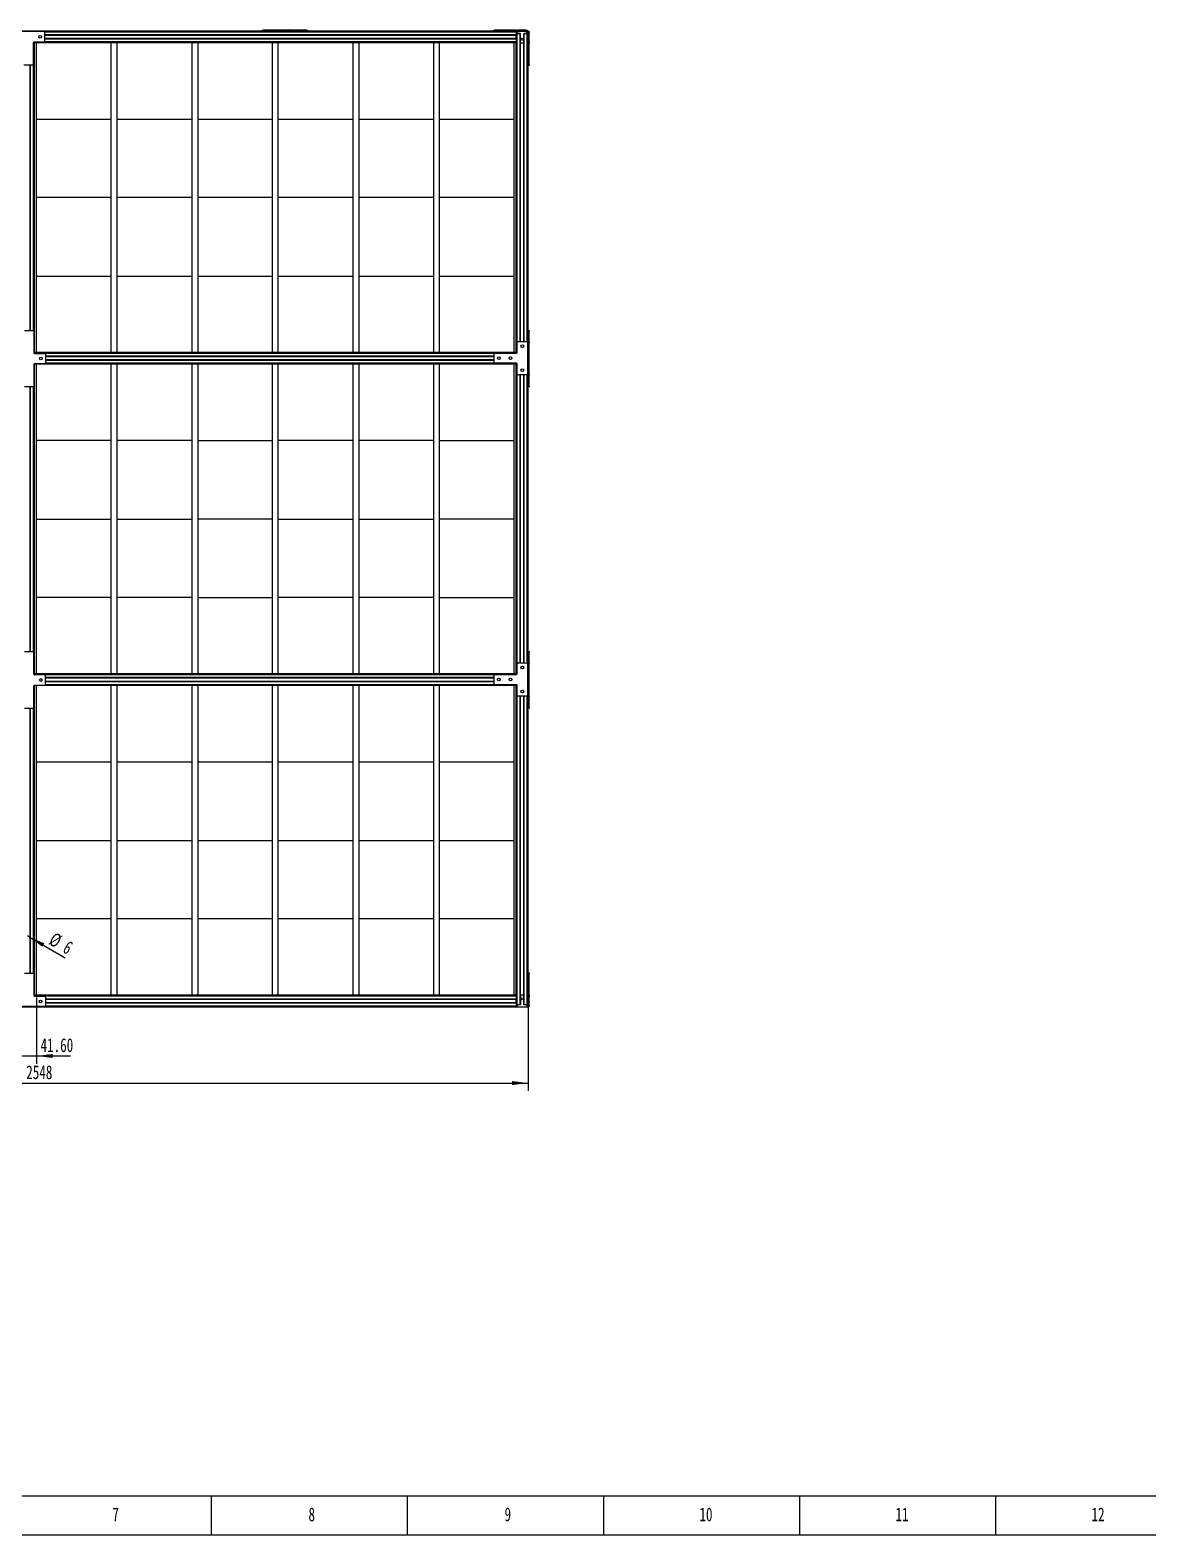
# Model space of a CAD drawing. Header units: millimetres. Extents: x 0 to 1189, y 0 to 841.
# Drawn here: x 305.7 to 590.8, y 0 to 383.7 of the extents above; entities that cross this region are included whole.
import ezdxf

# ---------------------------------------------------------------- set-up
doc = ezdxf.new("R2010")
doc.units = ezdxf.units.MM
doc.layers.add('10', color=7, linetype='Continuous')
doc.layers.add('5', color=7, linetype='Continuous')
doc.styles.add('SLDTEXTSTYLE5', font='TXT', dxfattribs={"width": 0.7})
doc.dimstyles.new('SLDDIMSTYLE0', dxfattribs={"dimtxt": 3.5, "dimasz": 4.08, "dimexe": 0, "dimexo": 0.0625, "dimgap": 0.875, "dimtad": 2, "dimlfac": 10, "dimrnd": 1e-09, "dimzin": 12, "dimdsep": 46, "dimtxsty": 'SLDTEXTSTYLE5', "dimsah": 1, "dimcen": 0.09, "dimadec": 0, "dimazin": 3, "dimtfac": 1, "dimtofl": 0, "dimtmove": 0, "dimatfit": 3, "dimfxl": 0, "dimfrac": 2, "dimtolj": 1, "dimtzin": 12, "dimarcsym": 0})
doc.dimstyles.new('SLDDIMSTYLE2', dxfattribs={"dimtxt": 3.5, "dimasz": 4.08, "dimexe": 0, "dimexo": 0.0625, "dimgap": 0.875, "dimtad": 2, "dimlfac": 10, "dimrnd": 1e-09, "dimzin": 12, "dimdsep": 46, "dimtxsty": 'SLDTEXTSTYLE5', "dimblk1": 'NONE', "dimsah": 1, "dimcen": 0, "dimadec": 0, "dimazin": 3, "dimtfac": 1, "dimtmove": 0, "dimatfit": 3, "dimldrblk": 'NONE', "dimfxl": 0, "dimfrac": 2, "dimtolj": 1, "dimtzin": 12, "dimarcsym": 0})
doc.dimstyles.new('SLDDIMSTYLE4', dxfattribs={"dimtxt": 3.5, "dimasz": 4.08, "dimexe": 0, "dimexo": 0.0625, "dimgap": 0.875, "dimtad": 2, "dimlfac": 10, "dimrnd": 1e-09, "dimzin": 4, "dimdsep": 46, "dimtxsty": 'SLDTEXTSTYLE5', "dimsah": 1, "dimcen": 0.09, "dimadec": 0, "dimazin": 1, "dimtfac": 1, "dimtmove": 0, "dimatfit": 0, "dimfxl": 0, "dimfrac": 2, "dimtolj": 1, "dimtzin": 12, "dimarcsym": 0})

# ---------------------------------------------------------------- blocks, each defined once
blk = doc.blocks.new('_D_25')
at = {"layer": '10'}
for p, q in [((177.9, 135.18), (177.9, 113.22)), ((432.7, 135.18), (432.7, 113.22)), ((177.9, 115.22), (432.7, 115.22))]:
    blk.add_line(p, q, dxfattribs=at)
for points in [[(177.9, 115.22), (181.98, 114.71), (181.98, 115.73)], [(432.7, 115.22), (428.62, 115.73), (428.62, 114.71)]]:
    blk.add_solid(points, dxfattribs=at)
at = {"layer": '10', "insert": (304.73, 119.73), "char_height": 3.5, "attachment_point": 1, "style": 'SLDTEXTSTYLE5'}
blk.add_mtext('2548', dxfattribs=at)
blk = doc.blocks.new('_D_28')
at = {"layer": '10'}
for p, q in [((303.22, 137.08), (303.22, 120.13)), ((307.38, 137.08), (307.38, 120.13)), ((303.22, 122.13), (296.87, 122.13)), ((303.22, 122.13), (307.38, 122.13)), ((307.38, 122.13), (316.06, 122.13))]:
    blk.add_line(p, q, dxfattribs=at)
for points in [[(303.22, 122.13), (299.14, 122.64), (299.14, 121.62)], [(307.38, 122.13), (311.46, 121.62), (311.46, 122.64)]]:
    blk.add_solid(points, dxfattribs=at)
at = {"layer": '10', "insert": (308.38, 126.64), "char_height": 3.5, "attachment_point": 1, "style": 'SLDTEXTSTYLE5'}
blk.add_mtext('41.60', dxfattribs=at)
blk = doc.blocks.new('_D_32')
at = {"layer": '10'}
for q in [(305.04, 152.75), (314.68, 147.19)]:
    blk.add_line((305.56, 152.45), q, dxfattribs=at)
blk.add_solid([(305.56, 152.45), (308.84, 149.97), (309.35, 150.85)], dxfattribs=at)
at = {"layer": '10', "char_height": 3.5, "attachment_point": 1, "rotation": 330, "style": 'SLDTEXTSTYLE5'}
for s, insert in [('%%c', (311.99, 153.82)), ('6', (315.54, 151.75))]:
    blk.add_mtext(s, dxfattribs=dict(at, insert=insert))
blk = doc.blocks.new('_None')

msp = doc.modelspace()

# ---------------------------------------------------------------- linework, layer by layer
at = {"color": 7, "linetype": 'Continuous', "lineweight": 25}
for p, q in [((376.1939, 383.7307), (373.4439, 383.7307)), ((376.1939, 383.4807), (376.1939, 383.7307)), ((376.1939, 383.7307), (376.3939, 383.7307)), ((376.3939, 383.7307), (376.3939, 383.4807)), ((364.9707, 383.4807), (180.9039, 383.4807)), ((309.3039, 383.3307), (301.2039, 383.3307)), ((306.5539, 375.0307), (306.5539, 380.5307)), ((306.8039, 380.4807), (306.5539, 380.4807)), ((306.7539, 380.7307), (309.3039, 380.7307)), ((429.7039, 380.4807), (306.8039, 380.4807)), ((306.8039, 301.5207), (306.8039, 380.4807)), ((307.3839, 301.5207), (307.3839, 380.4807)), ((309.5039, 380.9307), (309.5039, 383.1307)), ((429.7039, 382.5007), (309.5039, 382.5007)), ((429.7039, 382.3907), (309.5039, 382.3907)), ((429.7039, 381.5707), (309.5039, 381.5707)), ((429.7039, 381.4607), (309.5039, 381.4607)), ((326.4239, 301.5207), (326.4239, 380.4807)), ((327.9239, 301.5207), (327.9239, 380.4807)), ((346.9639, 380.4807), (346.9639, 301.5207)), ((348.4639, 380.4807), (348.4639, 301.5207)), ((364.9439, 383.4807), (364.9439, 383.7307)), ((364.9439, 383.7307), (365.1439, 383.7307)), ((365.1439, 383.4807), (364.9707, 383.4807)), ((365.1439, 383.7307), (365.1439, 383.4807)), ((373.2439, 383.7307), (365.1439, 383.7307)), ((373.2439, 383.4807), (365.1439, 383.4807)), ((367.5039, 301.5207), (367.5039, 380.4807)), ((369.0039, 301.5207), (369.0039, 380.4807)), ((373.2439, 383.4807), (373.2439, 383.7307)), ((373.2439, 383.7307), (373.4439, 383.7307)), ((373.4171, 383.4807), (373.2439, 383.4807)), ((429.7039, 383.4807), (373.4171, 383.4807)), ((373.4439, 383.7307), (373.4439, 383.4807)), ((376.3939, 383.7307), (376.4939, 383.7307)), ((376.4939, 383.7307), (376.4939, 383.4807)), ((388.0439, 380.4807), (388.0439, 301.5207)), ((389.5439, 380.4807), (389.5439, 301.5207)), ((408.5839, 380.4807), (408.5839, 301.5207)), ((410.0839, 380.4807), (410.0839, 301.5207)), ((423.9539, 383.4807), (423.9539, 383.7307)), ((423.9539, 383.7307), (424.1539, 383.7307)), ((424.1539, 383.7307), (424.1539, 383.4807)), ((429.6539, 383.7307), (424.1539, 383.7307)), ((429.1239, 380.4807), (429.1239, 301.5207)), ((429.6539, 383.4807), (429.6539, 383.7307)), ((429.6539, 383.7307), (429.8539, 383.7307)), ((429.7039, 383.4807), (429.7039, 383.2307)), ((429.7039, 383.4807), (429.9539, 383.4807)), ((429.7039, 383.2307), (429.7039, 382.5207)), ((429.9539, 382.9007), (429.7039, 382.9007)), ((429.7039, 382.5207), (429.7039, 382.5007)), ((429.7039, 382.5007), (429.7039, 382.4807)), ((429.7039, 382.4807), (429.7039, 382.4107)), ((429.7039, 382.4107), (429.7039, 382.3907)), ((429.7039, 381.5707), (429.7039, 382.3907)), ((429.7039, 381.5707), (429.7039, 381.5507)), ((429.7039, 381.5507), (429.7039, 381.4807)), ((429.7039, 381.4807), (429.7039, 381.4607)), ((429.7039, 381.4607), (429.7039, 381.4407)), ((429.7039, 381.4407), (429.7039, 380.7307)), ((429.7039, 380.7307), (429.7039, 380.4807)), ((429.7039, 301.5207), (429.7039, 380.4807)), ((429.8539, 383.4807), (429.8539, 383.7307)), ((429.8539, 383.7307), (430.0539, 383.7307)), ((429.9539, 383.4807), (429.9539, 382.9007)), ((429.9539, 383.4807), (432.4539, 383.4807)), ((429.9539, 382.9007), (430.8039, 382.9007)), ((430.6639, 382.9007), (429.9539, 382.9007)), ((430.0539, 383.7307), (430.0539, 383.4807)), ((432.2539, 383.7307), (430.0539, 383.7307)), ((430.6839, 304.3207), (430.6839, 382.9007)), ((430.7939, 304.3207), (430.7939, 382.9007)), ((430.8039, 380.3807), (430.7939, 380.3807)), ((430.8039, 380.3807), (430.8039, 382.9007)), ((431.6039, 380.3807), (430.8039, 380.3807)), ((431.6039, 382.9007), (432.4539, 382.9007)), ((431.6039, 380.3807), (431.6039, 382.9007)), ((431.6139, 380.3807), (431.6039, 380.3807)), ((431.6139, 304.3207), (431.6139, 382.9007)), ((431.7239, 304.3207), (431.7239, 382.9007)), ((432.4539, 382.9007), (431.7439, 382.9007)), ((432.2539, 383.4807), (432.2539, 383.7307)), ((432.2539, 383.7307), (432.4539, 383.7307)), ((432.4539, 383.7307), (432.4539, 383.4807)), ((432.4539, 382.9007), (432.4539, 383.4807)), ((432.4539, 383.4807), (432.7039, 383.4807)), ((432.7039, 382.9007), (432.4539, 382.9007)), ((432.7039, 383.4807), (432.7039, 382.9007)), ((432.9539, 383.3307), (432.7039, 383.3307)), ((432.7039, 383.2157), (432.9539, 383.2157)), ((432.9539, 383.0157), (432.7039, 383.0157)), ((432.7039, 222.2339), (432.7039, 382.9007)), ((432.7039, 380.8157), (432.9539, 380.8157)), ((432.9539, 380.6157), (432.7039, 380.6157)), ((432.9539, 380.4157), (432.7039, 380.4157)), ((432.9539, 383.3307), (432.9539, 383.2157)), ((432.9539, 383.2157), (432.9539, 383.0157)), ((432.9539, 380.8157), (432.9539, 383.0157)), ((432.9539, 380.8157), (432.9539, 380.6157)), ((432.9539, 380.6157), (432.9539, 380.4157)), ((432.9539, 374.9157), (432.9539, 380.4157)), ((304.1539, 374.8307), (306.3539, 374.8307)), ((305.7139, 307.1607), (305.7139, 374.8307)), ((305.8239, 307.1607), (305.8239, 374.8307)), ((432.7039, 374.9157), (432.9539, 374.9157)), ((432.9539, 374.7157), (432.7039, 374.7157)), ((432.9539, 374.9157), (432.9539, 374.7157)), ((307.3839, 361.0007), (326.4239, 361.0007)), ((327.9239, 361.0007), (346.9639, 361.0007)), ((348.4639, 361.0007), (367.5039, 361.0007)), ((369.0039, 361.0007), (388.0439, 361.0007)), ((389.5439, 361.0007), (408.5839, 361.0007)), ((410.0839, 361.0007), (429.1239, 361.0007)), ((326.4239, 341.0007), (307.3839, 341.0007)), ((346.9639, 341.0007), (327.9239, 341.0007)), ((367.5039, 341.0007), (348.4639, 341.0007)), ((388.0439, 341.0007), (369.0039, 341.0007)), ((408.5839, 341.0007), (389.5439, 341.0007)), ((429.1239, 341.0007), (410.0839, 341.0007)), ((307.3839, 321.0007), (326.4239, 321.0007)), ((327.9239, 321.0007), (346.9639, 321.0007)), ((348.4639, 321.0007), (367.5039, 321.0007)), ((369.0039, 321.0007), (388.0439, 321.0007)), ((389.5439, 321.0007), (408.5839, 321.0007)), ((410.0839, 321.0007), (429.1239, 321.0007)), ((304.2639, 307.1607), (306.4639, 307.1607)), ((432.7039, 307.1607), (432.9539, 307.1607)), ((432.9539, 307.1607), (432.9539, 306.9607)), ((306.6639, 306.9607), (306.6639, 301.4607)), ((429.9539, 301.5707), (429.9539, 304.1207)), ((430.1539, 304.3207), (432.3539, 304.3207)), ((432.5539, 304.1207), (432.5539, 296.0207)), ((432.9539, 306.9607), (432.7039, 306.9607)), ((432.7039, 304.2057), (432.9539, 304.2057)), ((432.9539, 304.0057), (432.7039, 304.0057)), ((432.9539, 304.2057), (432.9539, 306.9607)), ((432.9539, 304.2057), (432.9539, 304.0057)), ((432.9539, 295.9057), (432.9539, 304.0057)), ((306.8039, 301.5207), (306.6639, 301.5207)), ((429.7039, 301.5207), (306.8039, 301.5207)), ((306.8639, 301.2607), (309.4139, 301.2607)), ((309.6139, 301.0607), (309.6139, 298.8607)), ((424.0539, 300.5407), (309.6139, 300.5407)), ((424.0539, 300.4307), (309.6139, 300.4307)), ((424.0539, 299.6107), (309.6139, 299.6107)), ((424.0539, 299.5007), (309.6139, 299.5007)), ((424.0539, 298.9707), (424.0539, 301.1707)), ((424.2539, 301.3707), (429.7539, 301.3707)), ((429.7039, 301.5207), (429.7039, 301.3707)), ((306.6639, 298.4607), (306.6639, 292.9607)), ((306.8039, 298.5207), (306.6731, 298.5207)), ((429.7039, 298.5207), (306.8039, 298.5207)), ((306.8039, 219.5607), (306.8039, 298.5207)), ((309.4139, 298.6607), (306.8639, 298.6607)), ((307.3839, 219.5607), (307.3839, 298.5207)), ((326.4239, 219.5607), (326.4239, 298.5207)), ((327.9239, 219.5607), (327.9239, 298.5207)), ((346.9639, 298.5207), (346.9639, 219.5607)), ((348.4639, 298.5207), (348.4639, 219.5607)), ((367.5039, 219.5607), (367.5039, 298.5207)), ((369.0039, 219.5607), (369.0039, 298.5207)), ((388.0439, 298.5207), (388.0439, 219.5607)), ((389.5439, 298.5207), (389.5439, 219.5607)), ((408.5839, 298.5207), (408.5839, 219.5607)), ((410.0839, 298.5207), (410.0839, 219.5607)), ((429.7539, 298.7707), (424.2539, 298.7707)), ((429.1239, 298.5207), (429.1239, 219.5607)), ((429.7039, 298.7707), (429.7039, 298.5207)), ((429.7039, 219.5607), (429.7039, 298.5207)), ((429.9539, 296.0207), (429.9539, 298.5707)), ((432.3539, 295.8207), (430.1539, 295.8207)), ((430.6839, 222.3607), (430.6839, 295.8207)), ((430.7939, 222.3607), (430.7939, 295.8207)), ((431.6139, 222.3607), (431.6139, 295.8207)), ((431.7239, 222.3607), (431.7239, 295.8207)), ((432.7039, 295.9057), (432.9539, 295.9057)), ((432.9539, 295.7057), (432.7039, 295.7057)), ((432.9539, 295.9057), (432.9539, 295.7057)), ((432.9539, 292.9607), (432.9539, 295.7057)), ((306.4639, 292.7607), (304.2639, 292.7607)), ((305.7139, 225.2007), (305.7139, 292.7607)), ((305.8239, 225.2007), (305.8239, 292.7607)), ((432.7039, 292.9607), (432.9539, 292.9607)), ((432.9539, 292.7607), (432.7039, 292.7607)), ((432.9539, 292.9607), (432.9539, 292.7607)), ((326.4239, 279.0407), (307.3839, 279.0407)), ((346.9639, 279.0407), (327.9239, 279.0407)), ((348.4639, 279.0407), (367.5039, 279.0407)), ((388.0439, 279.0407), (369.0039, 279.0407)), ((408.5839, 279.0407), (389.5439, 279.0407)), ((410.0839, 279.0407), (429.1239, 279.0407)), ((307.3839, 259.0407), (326.4239, 259.0407)), ((327.9239, 259.0407), (346.9639, 259.0407)), ((367.5039, 259.0407), (348.4639, 259.0407)), ((369.0039, 259.0407), (388.0439, 259.0407)), ((389.5439, 259.0407), (408.5839, 259.0407)), ((429.1239, 259.0407), (410.0839, 259.0407)), ((326.4239, 239.0407), (307.3839, 239.0407)), ((346.9639, 239.0407), (327.9239, 239.0407)), ((348.4639, 239.0407), (367.5039, 239.0407)), ((388.0439, 239.0407), (369.0039, 239.0407)), ((408.5839, 239.0407), (389.5439, 239.0407)), ((410.0839, 239.0407), (429.1239, 239.0407)), ((306.4639, 225.2007), (304.2639, 225.2007)), ((306.6639, 219.5007), (306.6639, 225.0007)), ((432.7039, 225.3107), (432.9539, 225.3107)), ((432.9539, 225.1107), (432.7039, 225.1107)), ((432.9539, 225.3107), (432.9539, 225.1107)), ((432.9539, 222.2607), (432.9539, 225.1107)), ((306.8039, 219.5607), (306.6639, 219.5607)), ((429.7039, 219.5607), (306.8039, 219.5607)), ((309.4139, 219.3007), (306.8639, 219.3007)), ((309.6139, 216.9007), (309.6139, 219.1007)), ((424.0539, 217.0107), (424.0539, 219.2107)), ((424.2539, 219.4107), (429.7539, 219.4107)), ((429.7039, 219.5607), (429.7039, 219.4107)), ((429.9539, 219.6107), (429.9539, 222.1607)), ((430.1539, 222.3607), (432.3539, 222.3607)), ((432.5539, 222.1607), (432.5539, 214.0607)), ((432.7039, 222.2607), (432.9539, 222.2607)), ((432.7039, 222.0607), (432.7039, 222.2339)), ((432.9539, 222.0607), (432.7039, 222.0607)), ((432.7039, 213.9607), (432.7039, 222.0607)), ((432.9539, 222.2607), (432.9539, 222.0607)), ((432.9539, 213.9607), (432.9539, 222.0607)), ((306.6639, 211.0007), (306.6639, 216.5007)), ((306.8039, 216.5607), (306.6731, 216.5607)), ((429.7039, 216.5607), (306.8039, 216.5607)), ((306.8039, 137.6007), (306.8039, 216.5607)), ((306.8639, 216.7007), (309.4139, 216.7007)), ((307.3839, 137.6007), (307.3839, 216.5607)), ((424.0539, 218.5807), (309.6139, 218.5807)), ((424.0539, 218.4707), (309.6139, 218.4707)), ((424.0539, 217.6507), (309.6139, 217.6507)), ((424.0539, 217.5407), (309.6139, 217.5407)), ((326.4239, 137.6007), (326.4239, 216.5607)), ((327.9239, 137.6007), (327.9239, 216.5607)), ((346.9639, 216.5607), (346.9639, 137.6007)), ((348.4639, 216.5607), (348.4639, 137.6007)), ((367.5039, 137.6007), (367.5039, 216.5607)), ((369.0039, 137.6007), (369.0039, 216.5607)), ((388.0439, 216.5607), (388.0439, 137.6007)), ((389.5439, 216.5607), (389.5439, 137.6007)), ((408.5839, 216.5607), (408.5839, 137.6007)), ((410.0839, 216.5607), (410.0839, 137.6007)), ((429.7539, 216.8107), (424.2539, 216.8107)), ((429.1239, 216.5607), (429.1239, 137.6007)), ((429.7039, 216.8107), (429.7039, 216.5607)), ((429.7039, 137.6007), (429.7039, 216.5607)), ((429.9539, 214.0607), (429.9539, 216.6107)), ((432.3539, 213.8607), (430.1539, 213.8607)), ((430.6839, 135.1807), (430.6839, 213.8607)), ((430.7939, 135.1807), (430.7939, 213.8607)), ((431.6139, 135.1807), (431.6139, 213.8607)), ((431.7239, 135.1807), (431.7239, 213.8607)), ((432.7039, 213.9607), (432.9539, 213.9607)), ((432.7039, 213.7875), (432.7039, 213.9607)), ((432.7039, 135.1807), (432.7039, 213.7875)), ((432.9539, 213.7607), (432.7039, 213.7607)), ((432.7039, 211.1107), (432.9539, 211.1107)), ((432.9539, 213.9607), (432.9539, 213.7607)), ((432.9539, 211.1107), (432.9539, 213.7607)), ((432.9539, 211.1107), (432.9539, 210.9107)), ((304.2639, 210.8007), (306.4639, 210.8007)), ((305.7139, 143.2507), (305.7139, 210.8007)), ((305.8239, 143.2507), (305.8239, 210.8007)), ((432.9539, 210.9107), (432.7039, 210.9107)), ((432.9539, 210.8107), (432.7039, 210.8107)), ((432.9539, 210.9107), (432.9539, 210.8107)), ((326.4239, 197.0807), (307.3839, 197.0807)), ((346.9639, 197.0807), (327.9239, 197.0807)), ((367.5039, 197.0807), (348.4639, 197.0807)), ((388.0439, 197.0807), (369.0039, 197.0807)), ((408.5839, 197.0807), (389.5439, 197.0807)), ((429.1239, 197.0807), (410.0839, 197.0807)), ((307.3839, 177.0807), (326.4239, 177.0807)), ((327.9239, 177.0807), (346.9639, 177.0807)), ((348.4639, 177.0807), (367.5039, 177.0807)), ((369.0039, 177.0807), (388.0439, 177.0807)), ((389.5439, 177.0807), (408.5839, 177.0807)), ((410.0839, 177.0807), (429.1239, 177.0807)), ((326.4239, 157.0807), (307.3839, 157.0807)), ((346.9639, 157.0807), (327.9239, 157.0807)), ((367.5039, 157.0807), (348.4639, 157.0807)), ((388.0439, 157.0807), (369.0039, 157.0807)), ((408.5839, 157.0807), (389.5439, 157.0807)), ((429.1239, 157.0807), (410.0839, 157.0807)), ((304.2539, 143.2507), (306.4539, 143.2507)), ((306.6539, 143.0507), (306.6539, 137.5507)), ((432.7039, 143.3507), (432.9539, 143.3507)), ((432.9539, 143.1507), (432.7039, 143.1507)), ((432.9539, 143.3507), (432.9539, 143.1507)), ((432.9539, 137.6507), (432.9539, 143.1507)), ((429.7039, 134.6007), (180.9039, 134.6007)), ((309.4039, 134.7507), (301.3039, 134.7507)), ((306.8039, 137.6007), (306.6539, 137.6007)), ((429.7039, 137.6007), (306.8039, 137.6007)), ((306.8539, 137.3507), (309.4039, 137.3507)), ((309.6039, 137.1507), (309.6039, 134.9507)), ((429.7039, 136.6207), (309.6039, 136.6207)), ((429.7039, 136.5107), (309.6039, 136.5107)), ((429.7039, 135.6907), (309.6039, 135.6907)), ((429.7039, 135.5807), (309.6039, 135.5807)), ((429.7039, 137.6007), (429.7039, 137.3507)), ((429.7039, 137.3507), (429.7039, 136.6407)), ((429.7039, 136.6407), (429.7039, 136.6207)), ((429.7039, 136.6207), (429.7039, 136.6007)), ((429.7039, 136.6007), (429.7039, 136.5307)), ((429.7039, 136.5307), (429.7039, 136.5107)), ((429.7039, 135.6907), (429.7039, 136.5107)), ((429.7039, 135.6907), (429.7039, 135.6707)), ((429.7039, 135.6707), (429.7039, 135.6007)), ((429.7039, 135.6007), (429.7039, 135.5807)), ((429.7039, 135.5807), (429.7039, 135.5607)), ((429.7039, 135.5607), (429.7039, 134.8507)), ((429.7039, 135.1807), (429.9539, 135.1807)), ((429.7039, 134.8507), (429.7039, 134.6007)), ((429.9539, 134.6007), (429.7039, 134.6007)), ((429.9539, 135.1807), (429.9539, 134.6007)), ((430.8039, 135.1807), (429.9539, 135.1807)), ((430.6639, 135.1807), (429.9539, 135.1807)), ((432.4539, 134.6007), (429.9539, 134.6007)), ((430.7939, 137.7007), (430.8039, 137.7007)), ((430.8039, 137.7007), (430.8039, 135.1807)), ((430.8039, 137.7007), (431.6039, 137.7007)), ((431.6039, 137.7007), (431.6039, 135.1807)), ((431.6039, 137.7007), (431.6139, 137.7007)), ((432.4539, 135.1807), (431.6039, 135.1807)), ((432.4539, 135.1807), (431.7439, 135.1807)), ((432.4539, 134.6007), (432.4539, 135.1807)), ((432.4539, 135.1807), (432.7039, 135.1807)), ((432.7039, 134.6007), (432.4539, 134.6007)), ((432.7039, 137.6507), (432.9539, 137.6507)), ((432.7039, 137.4507), (432.9539, 137.4507)), ((432.9539, 137.2507), (432.7039, 137.2507)), ((432.7039, 135.1807), (432.7039, 134.6007)), ((432.7039, 135.0507), (432.9539, 135.0507)), ((432.9539, 134.8507), (432.7039, 134.8507)), ((432.9539, 134.7507), (432.7039, 134.7507)), ((432.9539, 137.6507), (432.9539, 137.4507)), ((432.9539, 137.4507), (432.9539, 137.2507)), ((432.9539, 135.0507), (432.9539, 137.2507)), ((432.9539, 135.0507), (432.9539, 134.8507)), ((432.9539, 134.8507), (432.9539, 134.7507))]:
    msp.add_line(p, q, dxfattribs=at)
at = {"color": 8, "linetype": 'Continuous', "lineweight": 25}
for p, q in [((429.7039, 380.7307), (309.3039, 380.7307)), ((429.7039, 383.2307), (309.4771, 383.2307)), ((429.7039, 382.5207), (309.5039, 382.5207)), ((429.7039, 382.4807), (309.5039, 382.4807)), ((429.7039, 382.4107), (309.5039, 382.4107)), ((429.7039, 381.5507), (309.5039, 381.5507)), ((429.7039, 381.4807), (309.5039, 381.4807)), ((429.7039, 381.4407), (309.5039, 381.4407)), ((429.9539, 304.1207), (429.9539, 382.9007)), ((430.6639, 304.3207), (430.6639, 382.9007)), ((430.7039, 304.3207), (430.7039, 382.9007)), ((430.7739, 304.3207), (430.7739, 382.9007)), ((431.6339, 304.3207), (431.6339, 382.9007)), ((431.7039, 304.3207), (431.7039, 382.9007)), ((431.7439, 304.3207), (431.7439, 382.9007)), ((432.4539, 304.2939), (432.4539, 382.9007)), ((305.7339, 307.1607), (305.7339, 374.8307)), ((305.8039, 307.1607), (305.8039, 374.8307)), ((305.8439, 307.1607), (305.8439, 374.8307)), ((306.5539, 307.1393), (306.5539, 375.0307)), ((424.0807, 301.2707), (306.8015, 301.2707)), ((424.0539, 300.5607), (309.6139, 300.5607)), ((424.0539, 300.5207), (309.6139, 300.5207)), ((424.0539, 300.4507), (309.6139, 300.4507)), ((424.0539, 299.5907), (309.6139, 299.5907)), ((424.0539, 299.5207), (309.6139, 299.5207)), ((424.0539, 299.4807), (309.6139, 299.4807)), ((424.2539, 298.7707), (309.5925, 298.7707)), ((429.9539, 222.1607), (429.9539, 296.0207)), ((430.6639, 222.3607), (430.6639, 295.8207)), ((430.7039, 222.3607), (430.7039, 295.8207)), ((430.7739, 222.3607), (430.7739, 295.8207)), ((431.6339, 222.3607), (431.6339, 295.8207)), ((431.7039, 222.3607), (431.7039, 295.8207)), ((431.7439, 222.3607), (431.7439, 295.8207)), ((432.4539, 222.3339), (432.4539, 295.8475)), ((305.7339, 225.2007), (305.7339, 292.7607)), ((305.8039, 225.2007), (305.8039, 292.7607)), ((305.8439, 225.2007), (305.8439, 292.7607)), ((306.5539, 225.1793), (306.5539, 292.7821)), ((424.0807, 219.3107), (306.8015, 219.3107)), ((424.2539, 216.8107), (309.5925, 216.8107)), ((424.0539, 218.6007), (309.6139, 218.6007)), ((424.0539, 218.5607), (309.6139, 218.5607)), ((424.0539, 218.4907), (309.6139, 218.4907)), ((424.0539, 217.6307), (309.6139, 217.6307)), ((424.0539, 217.5607), (309.6139, 217.5607)), ((424.0539, 217.5207), (309.6139, 217.5207)), ((429.9539, 135.1807), (429.9539, 214.0607)), ((430.6639, 135.1807), (430.6639, 213.8607)), ((430.7039, 135.1807), (430.7039, 213.8607)), ((430.7739, 135.1807), (430.7739, 213.8607)), ((431.6339, 135.1807), (431.6339, 213.8607)), ((431.7039, 135.1807), (431.7039, 213.8607)), ((431.7439, 135.1807), (431.7439, 213.8607)), ((432.4539, 135.1807), (432.4539, 213.8875)), ((305.7339, 143.2507), (305.7339, 210.8007)), ((305.8039, 143.2507), (305.8039, 210.8007)), ((305.8439, 143.2507), (305.8439, 210.8007)), ((306.5539, 143.2239), (306.5539, 210.8221)), ((429.7039, 137.3507), (309.4039, 137.3507)), ((429.7039, 134.8507), (309.5771, 134.8507)), ((429.7039, 136.6407), (309.6039, 136.6407)), ((429.7039, 136.6007), (309.6039, 136.6007)), ((429.7039, 136.5307), (309.6039, 136.5307)), ((429.7039, 135.6707), (309.6039, 135.6707)), ((429.7039, 135.6007), (309.6039, 135.6007)), ((429.7039, 135.5607), (309.6039, 135.5607))]:
    msp.add_line(p, q, dxfattribs=at)
at = {"color": 7, "linetype": 'Continuous', "lineweight": 25}
for centre, radius in [((308.3039, 382.0307), 0.345), ((431.2039, 381.3807), 0.25), ((431.2539, 303.1207), 0.345), ((308.4639, 299.9607), 0.35), ((425.2539, 300.0707), 0.345), ((428.2539, 300.0707), 0.345), ((431.2539, 297.0207), 0.345), ((431.2539, 221.1607), 0.345), ((308.4639, 218.0007), 0.35), ((425.2539, 218.1107), 0.345), ((428.2539, 218.1107), 0.345), ((431.2539, 215.0607), 0.345), ((308.4039, 136.0507), 0.345), ((431.2039, 136.7007), 0.25)]:
    msp.add_circle(centre, radius, dxfattribs=at)
for centre, start, end in [((306.7539, 380.5307), 90, 180), ((309.3039, 383.1307), 0, 90), ((309.3039, 380.9307), 270, 0), ((306.3539, 375.0307), 270, 0), ((306.4639, 306.9607), 0, 90), ((430.1539, 304.1207), 90, 180), ((432.3539, 304.1207), 0, 90), ((306.8639, 301.4607), 180, 270), ((309.4139, 301.0607), 0, 90), ((424.2539, 301.1707), 90, 180), ((429.7539, 301.5707), 270, 0), ((306.8639, 298.4607), 90, 180), ((309.4139, 298.8607), 270, 0), ((424.2539, 298.9707), 180, 270), ((429.7539, 298.5707), 0, 90), ((430.1539, 296.0207), 180, 270), ((432.3539, 296.0207), 270, 0), ((306.4639, 292.9607), 270, 0), ((306.4639, 225.0007), 0, 90), ((306.8639, 219.5007), 180, 270), ((309.4139, 219.1007), 0, 90), ((424.2539, 219.2107), 90, 180), ((429.7539, 219.6107), 270, 0), ((430.1539, 222.1607), 90, 180), ((432.3539, 222.1607), 0, 90), ((306.8639, 216.5007), 90, 180), ((309.4139, 216.9007), 270, 0), ((424.2539, 217.0107), 180, 270), ((429.7539, 216.6107), 0, 90), ((430.1539, 214.0607), 180, 270), ((432.3539, 214.0607), 270, 0), ((306.4639, 211.0007), 270, 0), ((306.4539, 143.0507), 0, 90), ((306.8539, 137.5507), 180, 270), ((309.4039, 137.1507), 0, 90), ((309.4039, 134.9507), 270, 0)]:
    msp.add_arc(centre, 0.2, start, end, dxfattribs=at)
at = {"layer": '5', "color": 7, "lineweight": 25}
msp.add_line((0, 10), (1179, 10), dxfattribs=at)
at = {"layer": '5'}
for p, q in [((352, 0), (352, 10)), ((402, 0), (402, 10)), ((452, 0), (452, 10)), ((502, 0), (502, 10)), ((552, 0), (552, 10))]:
    msp.add_line(p, q, dxfattribs=at)
at = {"layer": '5', "color": 7}
msp.add_line((0, 0), (1189, 0), dxfattribs=at)

# ---------------------------------------------------------------- texts
at = {"layer": '10', "char_height": 3.5, "attachment_point": 2, "style": 'SLDTEXTSTYLE5'}
for s, insert in [('7', (327.5469, 6.9836)), ('8', (377.5469, 6.9836)), ('9', (427.5469, 6.9836)), ('10', (478.0889, 6.9836)), ('11', (528.0889, 6.9836)), ('12', (578.0889, 6.9836))]:
    msp.add_mtext(s, dxfattribs=dict(at, insert=insert))

# ---------------------------------------------------------------- dimensions: what is measured, and where the dimension line sits
at = {"layer": '10'}
dim = msp.add_diameter_dim_2p(p1=(305.0441, 152.7507), p2=(305.5637, 152.4507), dimstyle='SLDDIMSTYLE2', dxfattribs=at)
dim.commit()
dim.dimension.update_dxf_attribs({"geometry": '_D_32', "text_midpoint": (312.5766, 148.4018), "dimtype": 163})
dim = msp.add_linear_dim(base=(432.7039, 115.2205), p1=(177.9039, 135.1807), p2=(432.7039, 135.1807), angle=0, dimstyle='SLDDIMSTYLE0', dxfattribs=at)
dim.commit()
dim.dimension.update_dxf_attribs({"geometry": '_D_25', "text_midpoint": (307.8024, 115.2205), "dimtype": 160})
dim = msp.add_linear_dim(base=(307.3839, 122.1283), p1=(303.2239, 137.0807), p2=(307.3839, 137.0807), dimstyle='SLDDIMSTYLE4', dxfattribs=at)
dim.commit()
dim.dimension.update_dxf_attribs({"geometry": '_D_28', "text_midpoint": (312.2197, 122.1283), "dimtype": 160})

doc.saveas('drawing.dxf')
